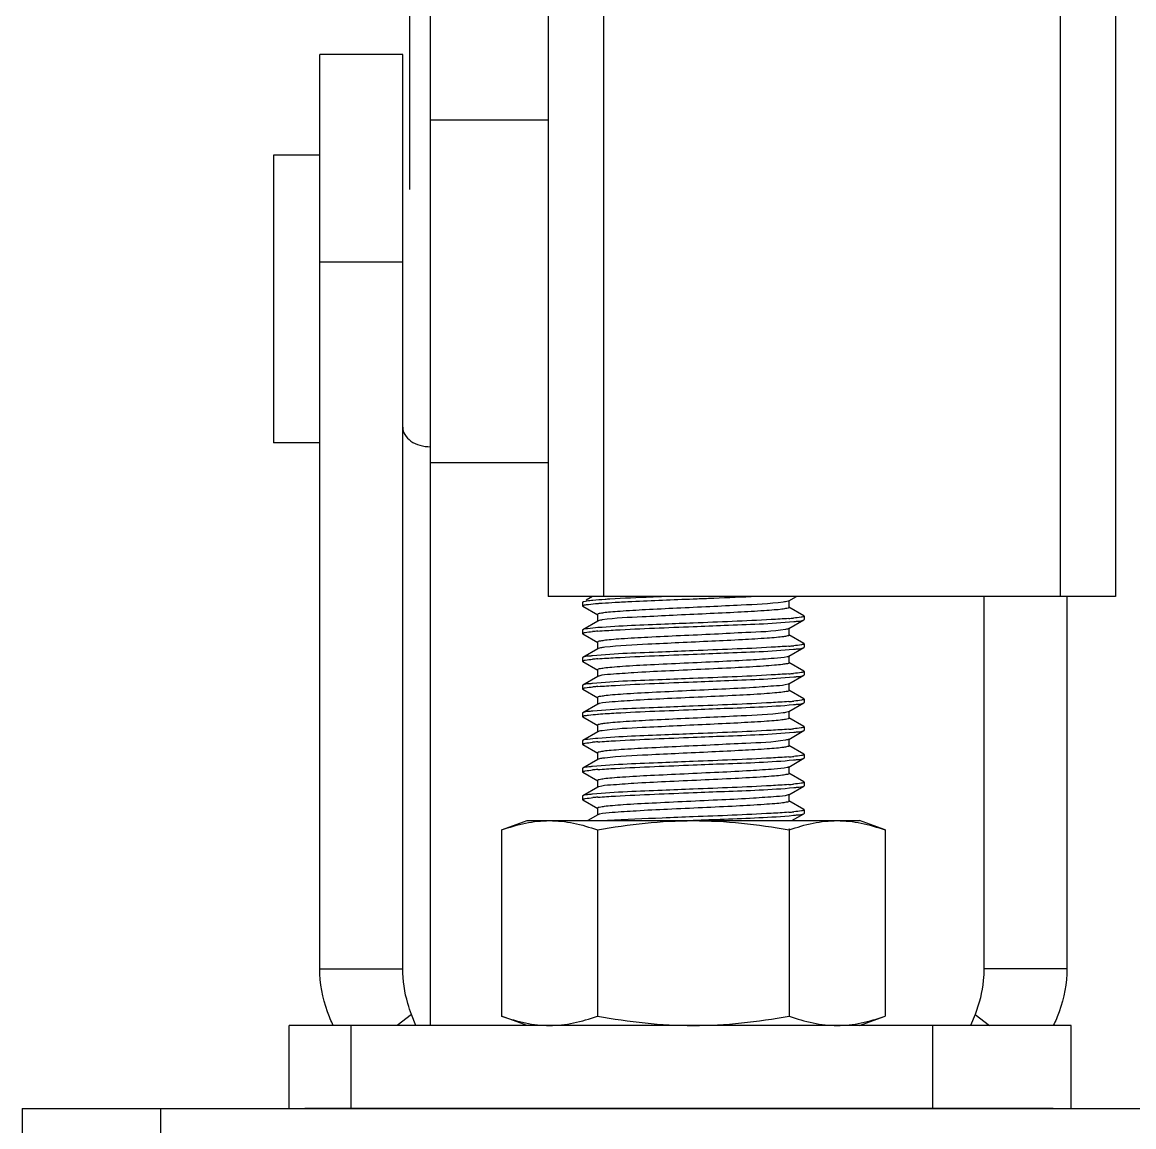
# Model space of a CAD drawing. Extents: x 27938 to 650306, y -92720 to 1524912.
# Drawn here: x 293412 to 294127, y 829415 to 830125 of the extents above; entities that cross this region are included whole.
import ezdxf

# ---------------------------------------------------------------- set-up
doc = ezdxf.new("R2010")
doc.units = 0
doc.header["$LTSCALE"] = 1000
doc.header["$MEASUREMENT"] = 0

msp = doc.modelspace()

# ---------------------------------------------------------------- linework, layer by layer
at = {"linetype": 'Continuous'}
for p, q in [((293661.02, 830017.12), (293661.02, 833030.77)), ((293749.99, 832715.18), (293749.99, 829755.57)), ((293785.58, 832715.18), (293785.58, 829755.57)), ((294079.2, 832715.18), (294079.2, 829755.57)), ((294114.79, 832715.18), (294114.79, 829755.57)), ((293674.37, 829479.72), (293674.37, 830553.69)), ((293603.19, 829516.23), (293603.19, 830103.94)), ((293656.57, 830103.94), (293603.19, 830103.94)), ((293656.57, 829516.23), (293656.57, 830103.94)), ((293749.99, 830061.7), (293674.37, 830061.7)), ((293603.19, 830039.21), (293573.4, 830039.21)), ((293656.57, 829970.48), (293603.19, 829970.48)), ((293603.19, 829854.28), (293573.4, 829854.28)), ((293749.99, 829841.46), (293674.37, 829841.46)), ((294114.79, 829755.57), (293749.99, 829755.57)), ((293772.41, 829751.99), (293772.24, 829751.79)), ((293778.6, 829755.57), (293774.57, 829753.24)), ((293904.77, 829752.68), (293909.77, 829755.57)), ((293904.97, 829748.45), (293904.97, 829752.9)), ((294030.26, 829755.57), (294030.26, 829516.23)), ((294083.65, 829755.57), (294083.65, 829516.23)), ((293772.24, 829751.79), (293772.24, 829749.57)), ((293772.41, 829749.37), (293772.24, 829749.57)), ((293772.41, 829749.37), (293782.06, 829743.78)), ((293781.88, 829751.06), (293782.38, 829751.1)), ((293914.43, 829743.09), (293904.77, 829748.68)), ((293782.06, 829739.78), (293772.41, 829734.19)), ((293781.87, 829744.01), (293781.87, 829739.56)), ((293904.77, 829734.88), (293914.43, 829740.47)), ((293914.43, 829743.09), (293914.6, 829742.89)), ((293914.43, 829740.47), (293914.6, 829740.67)), ((293914.6, 829742.89), (293914.6, 829740.67)), ((293772.41, 829734.19), (293772.24, 829734)), ((293772.24, 829734), (293772.24, 829731.77)), ((293772.41, 829731.58), (293772.24, 829731.77)), ((293772.41, 829731.58), (293782.06, 829725.99)), ((293914.43, 829725.29), (293904.77, 829730.88)), ((293904.97, 829730.66), (293904.97, 829735.11)), ((293781.87, 829726.21), (293781.87, 829721.76)), ((293914.43, 829725.29), (293914.6, 829725.1)), ((293914.6, 829725.1), (293914.6, 829722.87)), ((293772.41, 829716.4), (293772.24, 829716.2)), ((293772.24, 829716.2), (293772.24, 829713.98)), ((293782.06, 829721.99), (293772.41, 829716.4)), ((293782.33, 829722.11), (293782.06, 829721.99)), ((293904.77, 829717.09), (293914.43, 829722.68)), ((293904.97, 829712.86), (293904.97, 829717.31)), ((293914.43, 829722.68), (293914.6, 829722.87)), ((293772.41, 829713.78), (293772.24, 829713.98)), ((293772.41, 829713.78), (293782.06, 829708.19)), ((293914.43, 829707.5), (293904.77, 829713.09)), ((293782.06, 829704.19), (293772.41, 829698.6)), ((293781.87, 829708.42), (293781.87, 829703.97)), ((293904.77, 829699.29), (293914.43, 829704.88)), ((293914.43, 829707.5), (293914.6, 829707.3)), ((293914.43, 829704.88), (293914.6, 829705.08)), ((293914.6, 829707.3), (293914.6, 829705.08)), ((293772.41, 829698.6), (293772.24, 829698.41)), ((293772.24, 829698.41), (293772.24, 829696.18)), ((293772.41, 829695.99), (293772.24, 829696.18)), ((293772.41, 829695.99), (293782.06, 829690.4)), ((293904.77, 829699.29), (293904.42, 829699.14)), ((293914.43, 829689.7), (293904.77, 829695.29)), ((293904.97, 829695.07), (293904.97, 829699.52)), ((293781.87, 829690.62), (293781.87, 829686.17)), ((293914.43, 829689.7), (293914.6, 829689.51)), ((293914.6, 829689.51), (293914.6, 829687.28)), ((293772.41, 829680.81), (293772.24, 829680.61)), ((293772.24, 829680.61), (293772.24, 829678.39)), ((293782.06, 829686.4), (293772.41, 829680.81)), ((293904.77, 829681.5), (293914.43, 829687.09)), ((293904.97, 829677.27), (293904.97, 829681.72)), ((293914.43, 829687.09), (293914.6, 829687.28)), ((293772.41, 829678.19), (293772.24, 829678.39)), ((293772.41, 829678.19), (293782.06, 829672.6)), ((293781.88, 829679.88), (293782.38, 829679.92)), ((293914.43, 829671.91), (293904.77, 829677.5)), ((293782.06, 829668.6), (293772.41, 829663.01)), ((293781.87, 829672.83), (293781.87, 829668.38)), ((293904.77, 829663.7), (293914.43, 829669.29)), ((293914.43, 829671.91), (293914.6, 829671.71)), ((293914.43, 829669.29), (293914.6, 829669.49)), ((293914.6, 829671.71), (293914.6, 829669.49)), ((293772.41, 829663.01), (293772.24, 829662.82)), ((293772.24, 829662.82), (293772.24, 829660.59)), ((293772.41, 829660.4), (293772.24, 829660.59)), ((293772.41, 829660.4), (293782.06, 829654.81)), ((293914.43, 829654.11), (293904.77, 829659.7)), ((293904.97, 829659.48), (293904.97, 829663.93)), ((293781.87, 829655.03), (293781.87, 829650.58)), ((293914.43, 829654.11), (293914.6, 829653.92)), ((293914.6, 829653.92), (293914.6, 829651.69)), ((293772.41, 829645.22), (293772.24, 829645.02)), ((293772.24, 829645.02), (293772.24, 829642.8)), ((293782.06, 829650.81), (293772.41, 829645.22)), ((293782.33, 829650.93), (293782.06, 829650.81)), ((293904.77, 829645.91), (293914.43, 829651.5)), ((293904.97, 829641.68), (293904.97, 829646.13)), ((293914.43, 829651.5), (293914.6, 829651.69)), ((293772.41, 829642.6), (293772.24, 829642.8)), ((293772.41, 829642.6), (293782.06, 829637.01)), ((293914.43, 829636.32), (293904.77, 829641.91)), ((293782.06, 829633.01), (293772.41, 829627.42)), ((293781.87, 829637.24), (293781.87, 829632.79)), ((293904.77, 829628.11), (293914.43, 829633.7)), ((293914.43, 829636.32), (293914.6, 829636.12)), ((293914.43, 829633.7), (293914.6, 829633.9)), ((293914.6, 829636.12), (293914.6, 829633.9)), ((293772.41, 829627.42), (293772.24, 829627.23)), ((293772.24, 829627.23), (293772.24, 829625)), ((293772.41, 829624.81), (293772.24, 829625)), ((293772.41, 829624.81), (293782.06, 829619.22)), ((293904.77, 829628.11), (293904.42, 829627.96)), ((293914.43, 829618.52), (293904.77, 829624.11)), ((293904.97, 829623.89), (293904.97, 829628.34)), ((293781.87, 829619.44), (293781.87, 829614.99)), ((293914.43, 829618.52), (293914.6, 829618.33)), ((293914.43, 829615.91), (293914.6, 829616.1)), ((293914.6, 829618.33), (293914.6, 829616.1)), ((293720.13, 829605.42), (293736.65, 829611.43)), ((293736.65, 829611.43), (293950.19, 829611.43)), ((293782.06, 829615.22), (293775.53, 829611.43)), ((293906.7, 829611.43), (293914.43, 829615.91)), ((293966.7, 829605.42), (293950.19, 829611.43)), ((293720.13, 829605.42), (293720.13, 829485.76)), ((293781.77, 829605.42), (293781.77, 829485.76)), ((293905.06, 829605.42), (293905.06, 829485.76)), ((293966.7, 829605.42), (293966.7, 829485.76)), ((293603.19, 829516.23), (293656.57, 829516.23)), ((294083.65, 829516.23), (294030.26, 829516.23)), ((293662.25, 829486.81), (293652.99, 829479.77)), ((293665.09, 829479.72), (293662.25, 829486.81)), ((293736.65, 829479.75), (293720.13, 829485.76)), ((293950.19, 829479.75), (293966.7, 829485.76)), ((294024.59, 829486.8), (294021.75, 829479.72)), ((294024.59, 829486.8), (294033.85, 829479.76)), ((294086.32, 829479.75), (293583.62, 829479.75)), ((293583.62, 829426.37), (293583.62, 829479.75)), ((293623.3, 829426.37), (293623.3, 829479.75)), ((293997.35, 829426.37), (293997.35, 829479.75)), ((294086.32, 829426.37), (294086.32, 829479.75)), ((293411.89, 829426.37), (293411.89, 829319.6)), ((293411.89, 829426.37), (294138.47, 829426.37)), ((293500.86, 829426.37), (293500.86, 829319.6))]:
    msp.add_line(p, q, dxfattribs=at)
msp.add_line((293573.4, 830039.21), (293573.4, 829854.28))
at = {"color": 7}
msp.add_line((294074.75, 829426.37), (293593.64, 829426.37), dxfattribs=at)
at = {"linetype": 'Continuous'}
for centre, radius, start, end in [((293888.75, 829947.49), 206.72, 274.45949, 275.27319), ((293797.13, 829538.62), 195.24, 94.44665, 95.44856), ((293889.15, 829924.85), 201.86, 274.45708, 275.34311), ((293797.25, 829519.39), 196.68, 94.45208, 95.42243), ((293889.11, 829907.51), 202.32, 274.45721, 275.33727), ((293797.64, 829496.9), 201.39, 94.4567, 95.35017), ((293903.08, 829703.03), 4.11, 287.90929, 289.04387), ((293889.34, 829887.04), 199.64, 274.45618, 275.37567), ((293785.24, 829677.43), 9.56, 103.46037, 104.3304), ((293888.75, 829876.31), 206.72, 274.45949, 275.27319), ((293797.13, 829467.44), 195.24, 94.44665, 95.44856), ((293889.15, 829853.67), 201.86, 274.45708, 275.34311), ((293797.25, 829448.21), 196.68, 94.45208, 95.42243), ((293889.11, 829836.33), 202.32, 274.45721, 275.33727), ((293797.64, 829425.72), 201.39, 94.4567, 95.35017), ((293903.08, 829631.85), 4.11, 287.90929, 289.04387), ((293889.34, 829815.86), 199.64, 274.45618, 275.37567), ((293785.24, 829606.25), 9.56, 103.46037, 104.3304)]:
    msp.add_arc(centre, radius, start, end, dxfattribs=at)
for points, knots in [([(293656.57, 829864.41), (293656.57, 829862.74), (293657.65, 829859.16), (293661.8, 829855.06), (293667.62, 829852.43), (293672.07, 829851.83), (293674.37, 829851.83)], [0, 0, 0, 0, 0.209483, 0.444656, 0.71201, 1, 1, 1, 1]), ([(293773.03, 829752.21), (293772.9, 829752.18), (293772.69, 829752.12), (293772.49, 829752.03), (293772.41, 829751.99)], [0, 0, 0, 0, 0.580864, 1, 1, 1, 1]), ([(293778.87, 829753.02), (293778.21, 829752.96), (293776.25, 829752.75), (293774.29, 829752.55), (293773.03, 829752.21)], [0, 0, 0, 0, 0.336916, 1, 1, 1, 1]), ([(293789.8, 829753.82), (293788.74, 829753.76), (293785.09, 829753.53), (293781.45, 829753.27), (293778.87, 829753.02)], [0, 0, 0, 0, 0.289976, 1, 1, 1, 1]), ([(293901.25, 829751.91), (293892.29, 829750.71), (293876.52, 829750.1), (293853.68, 829748.9), (293833.15, 829748), (293813.91, 829747.06), (293799.6, 829746.27), (293790.73, 829745.54), (293785.96, 829745.13), (293783.69, 829744.62), (293781.87, 829744.36), (293781.87, 829744.01)], [0, 0, 0, 0, 0.226556, 0.394464, 0.573122, 0.741029, 0.877994, 0.929534, 0.967621, 0.99116, 1, 1, 1, 1]), ([(293826.78, 829755.57), (293823.3, 829755.43), (293810.97, 829754.91), (293798.64, 829754.36), (293789.8, 829753.82)], [0, 0, 0, 0, 0.282306, 1, 1, 1, 1]), ([(293793.16, 829751.8), (293796.75, 829752), (293813.5, 829752.84), (293830.26, 829753.49), (293843.42, 829754.02)], [0, 0, 0, 0, 0.214557, 1, 1, 1, 1]), ([(293843.42, 829754.02), (293846.67, 829754.14), (293859.07, 829754.64), (293871.47, 829755.15), (293880.62, 829755.57)], [0, 0, 0, 0, 0.261922, 1, 1, 1, 1]), ([(293904.77, 829752.68), (293904.62, 829752.59), (293903.48, 829752.2), (293902.28, 829752.05), (293901.25, 829751.91)], [0, 0, 0, 0, 0.140461, 1, 1, 1, 1]), ([(293772.24, 829749.57), (293772.24, 829749.65), (293773.07, 829750.25), (293773.91, 829750.19), (293774.69, 829750.31)], [0, 0, 0, 0, 0.092798, 1, 1, 1, 1]), ([(293774.69, 829750.31), (293775.15, 829750.38), (293777.53, 829750.7), (293779.94, 829750.9), (293781.88, 829751.06)], [0, 0, 0, 0, 0.190958, 1, 1, 1, 1]), ([(293782.38, 829751.1), (293783.17, 829751.16), (293786.76, 829751.42), (293790.36, 829751.64), (293793.16, 829751.8)], [0, 0, 0, 0, 0.220114, 1, 1, 1, 1]), ([(293904.92, 829748.34), (293904.61, 829747.98), (293902.88, 829747.78), (293899.89, 829747.21), (293894.94, 829746.82), (293885.56, 829746.08), (293870.94, 829745.31), (293851.42, 829744.36), (293830.9, 829743.47), (293808.6, 829742.24), (293793.33, 829741.72), (293784.81, 829740.44)], [0, 0, 0, 0, 0.011937, 0.038615, 0.07957, 0.133598, 0.274096, 0.443272, 0.620779, 0.785256, 1, 1, 1, 1]), ([(293904.97, 829748.45), (293904.97, 829748.44), (293904.96, 829748.4), (293904.93, 829748.36), (293904.92, 829748.34)], [0, 0, 0, 0, 0.463467, 1, 1, 1, 1]), ([(293784.81, 829740.44), (293784.48, 829740.39), (293783.56, 829740.22), (293782.59, 829740.09), (293782.07, 829739.78)], [0, 0, 0, 0, 0.353551, 1, 1, 1, 1]), ([(293843.42, 829738.44), (293837.33, 829738.2), (293816.88, 829737.36), (293796.42, 829736.63), (293782.09, 829735.5)], [0, 0, 0, 0, 0.297814, 1, 1, 1, 1]), ([(293904.82, 829741.39), (293901.05, 829741.1), (293880.59, 829739.86), (293860.11, 829739.11), (293843.42, 829738.44)], [0, 0, 0, 0, 0.184619, 1, 1, 1, 1]), ([(293843.42, 829736.22), (293850.06, 829736.48), (293871.58, 829737.4), (293893.13, 829738.04), (293907.95, 829739.44)], [0, 0, 0, 0, 0.308711, 1, 1, 1, 1]), ([(293913.76, 829742.46), (293913.44, 829742.38), (293911.45, 829741.99), (293909.43, 829741.8), (293907.75, 829741.64)], [0, 0, 0, 0, 0.163149, 1, 1, 1, 1]), ([(293907.95, 829739.44), (293908.78, 829739.51), (293910.91, 829739.81), (293913.25, 829739.79), (293914.43, 829740.47)], [0, 0, 0, 0, 0.379419, 1, 1, 1, 1]), ([(293914.6, 829742.89), (293914.6, 829742.79), (293914.25, 829742.58), (293913.97, 829742.51), (293913.76, 829742.46)], [0, 0, 0, 0, 0.312916, 1, 1, 1, 1]), ([(293772.24, 829731.77), (293772.24, 829731.86), (293772.53, 829732.06), (293772.78, 829732.12), (293772.96, 829732.18)], [0, 0, 0, 0, 0.319044, 1, 1, 1, 1]), ([(293782.09, 829735.5), (293779.87, 829735.33), (293776.71, 829734.89), (293773.3, 829734.71), (293772.41, 829734.19)], [0, 0, 0, 0, 0.683777, 1, 1, 1, 1]), ([(293772.96, 829732.18), (293773.26, 829732.26), (293775.12, 829732.64), (293777.01, 829732.82), (293778.59, 829732.98)], [0, 0, 0, 0, 0.160861, 1, 1, 1, 1]), ([(293902.71, 829734.34), (293894.32, 829732.9), (293878.98, 829732.5), (293856.46, 829731.21), (293835.43, 829730.31), (293815.48, 829729.34), (293800.52, 829728.54), (293791.22, 829727.79), (293786.18, 829727.37), (293783.8, 829726.84), (293781.87, 829726.58), (293781.87, 829726.21)], [0, 0, 0, 0, 0.210773, 0.377666, 0.558838, 0.731273, 0.873076, 0.926648, 0.966309, 0.990838, 1, 1, 1, 1]), ([(293781.99, 829733.27), (293785.76, 829733.57), (293806.23, 829734.81), (293826.71, 829735.56), (293843.42, 829736.22)], [0, 0, 0, 0, 0.184504, 1, 1, 1, 1]), ([(293904.97, 829730.66), (293904.96, 829730.32), (293903.2, 829730.05), (293900.98, 829729.55), (293896.34, 829729.14), (293887.69, 829728.43), (293873.7, 829727.65), (293854.83, 829726.72), (293834.56, 829725.83), (293811.61, 829724.65), (293795.65, 829723.98), (293786.44, 829722.86)], [0, 0, 0, 0, 0.008683, 0.031763, 0.069103, 0.119686, 0.254361, 0.420111, 0.597552, 0.765912, 1, 1, 1, 1]), ([(293904.77, 829734.88), (293904.54, 829734.75), (293903.84, 829734.55), (293903.15, 829734.41), (293902.71, 829734.34)], [0, 0, 0, 0, 0.374139, 1, 1, 1, 1]), ([(293904.84, 829723.6), (293901.07, 829723.3), (293880.61, 829722.06), (293860.12, 829721.31), (293843.42, 829720.65)], [0, 0, 0, 0, 0.184538, 1, 1, 1, 1]), ([(293913.87, 829724.69), (293913.56, 829724.61), (293911.61, 829724.21), (293909.62, 829724.02), (293907.95, 829723.86)], [0, 0, 0, 0, 0.159502, 1, 1, 1, 1]), ([(293914.6, 829725.1), (293914.6, 829725.01), (293914.3, 829724.81), (293914.06, 829724.75), (293913.87, 829724.69)], [0, 0, 0, 0, 0.318137, 1, 1, 1, 1]), ([(293778.59, 829717.41), (293777.8, 829717.33), (293775.76, 829717.04), (293773.53, 829717.05), (293772.41, 829716.4)], [0, 0, 0, 0, 0.378482, 1, 1, 1, 1]), ([(293843.42, 829720.65), (293836.72, 829720.38), (293815.11, 829719.46), (293793.45, 829718.84), (293778.59, 829717.41)], [0, 0, 0, 0, 0.309919, 1, 1, 1, 1]), ([(293903.81, 829716.76), (293901.09, 829716.11), (293893.15, 829715.56), (293878.55, 829714.5), (293859.18, 829713.6), (293837.71, 829712.61), (293817.06, 829711.63), (293801.47, 829710.81), (293791.71, 829710.04), (293786.41, 829709.61), (293783.91, 829709.05), (293781.87, 829708.8), (293781.87, 829708.42)], [0, 0, 0, 0, 0.068576, 0.194029, 0.359725, 0.543506, 0.720761, 0.867753, 0.923531, 0.964877, 0.99049, 1, 1, 1, 1]), ([(293781.98, 829715.48), (293785.75, 829715.77), (293806.22, 829717.01), (293826.71, 829717.76), (293843.42, 829718.43)], [0, 0, 0, 0, 0.184493, 1, 1, 1, 1]), ([(293786.44, 829722.86), (293785.97, 829722.8), (293784.59, 829722.61), (293783.19, 829722.43), (293782.33, 829722.11)], [0, 0, 0, 0, 0.341642, 1, 1, 1, 1]), ([(293843.42, 829718.43), (293850.06, 829718.69), (293871.57, 829719.61), (293893.11, 829720.24), (293907.93, 829721.64)], [0, 0, 0, 0, 0.308641, 1, 1, 1, 1]), ([(293904.77, 829717.09), (293904.65, 829717.02), (293904.33, 829716.9), (293904.01, 829716.81), (293903.81, 829716.76)], [0, 0, 0, 0, 0.406881, 1, 1, 1, 1]), ([(293907.93, 829721.64), (293908.76, 829721.72), (293910.91, 829722.02), (293913.25, 829722), (293914.43, 829722.68)], [0, 0, 0, 0, 0.379512, 1, 1, 1, 1]), ([(293772.24, 829713.98), (293772.24, 829714.07), (293772.53, 829714.26), (293772.78, 829714.33), (293772.97, 829714.38)], [0, 0, 0, 0, 0.318595, 1, 1, 1, 1]), ([(293772.97, 829714.38), (293773.26, 829714.47), (293775.15, 829714.85), (293777.06, 829715.04), (293778.66, 829715.19)], [0, 0, 0, 0, 0.160696, 1, 1, 1, 1]), ([(293904.96, 829712.86), (293904.96, 829712.47), (293902.87, 829712.23), (293900.3, 829711.65), (293894.87, 829711.23), (293884.89, 829710.44), (293868.97, 829709.61), (293847.98, 829708.62), (293826.31, 829707.61), (293806.96, 829706.73), (293792.73, 829705.59), (293785.08, 829705.14), (293782.61, 829704.41)], [0, 0, 0, 0, 0.009703, 0.035887, 0.07813, 0.135078, 0.284815, 0.464601, 0.649729, 0.81476, 0.937049, 1, 1, 1, 1]), ([(293843.42, 829702.85), (293836.73, 829702.59), (293815.14, 829701.67), (293793.52, 829701.04), (293778.66, 829699.62)], [0, 0, 0, 0, 0.309586, 1, 1, 1, 1]), ([(293782.61, 829704.41), (293782.5, 829704.37), (293782.32, 829704.31), (293782.14, 829704.23), (293782.06, 829704.19)], [0, 0, 0, 0, 0.569522, 1, 1, 1, 1]), ([(293904.84, 829705.8), (293901.07, 829705.51), (293880.6, 829704.27), (293860.12, 829703.52), (293843.42, 829702.85)], [0, 0, 0, 0, 0.184553, 1, 1, 1, 1]), ([(293843.42, 829700.63), (293850.08, 829700.9), (293871.62, 829701.82), (293893.21, 829702.45), (293908.04, 829703.85)], [0, 0, 0, 0, 0.309073, 1, 1, 1, 1]), ([(293913.78, 829706.87), (293913.47, 829706.79), (293911.53, 829706.41), (293909.57, 829706.22), (293907.93, 829706.07)], [0, 0, 0, 0, 0.163341, 1, 1, 1, 1]), ([(293908.04, 829703.85), (293908.86, 829703.93), (293910.96, 829704.23), (293913.27, 829704.21), (293914.43, 829704.88)], [0, 0, 0, 0, 0.379133, 1, 1, 1, 1]), ([(293914.6, 829707.3), (293914.59, 829707.2), (293914.26, 829707), (293913.99, 829706.93), (293913.78, 829706.87)], [0, 0, 0, 0, 0.314295, 1, 1, 1, 1]), ([(293772.24, 829696.18), (293772.24, 829696.28), (293772.56, 829696.48), (293772.82, 829696.55), (293773.03, 829696.6)], [0, 0, 0, 0, 0.315177, 1, 1, 1, 1]), ([(293778.66, 829699.62), (293777.87, 829699.54), (293775.8, 829699.25), (293773.54, 829699.26), (293772.41, 829698.6)], [0, 0, 0, 0, 0.378727, 1, 1, 1, 1]), ([(293773.03, 829696.6), (293773.34, 829696.69), (293775.27, 829697.07), (293777.23, 829697.26), (293778.87, 829697.41)], [0, 0, 0, 0, 0.16229, 1, 1, 1, 1]), ([(293904.34, 829699.11), (293901.96, 829698.34), (293894.39, 829697.95), (293880.29, 829696.76), (293860.96, 829695.9), (293839.23, 829694.88), (293818.12, 829693.89), (293802.1, 829693.05), (293792.05, 829692.27), (293786.57, 829691.84), (293783.99, 829691.26), (293781.87, 829691.02), (293781.87, 829690.62)], [0, 0, 0, 0, 0.061098, 0.182334, 0.347135, 0.532706, 0.713328, 0.863975, 0.921317, 0.963856, 0.990226, 1, 1, 1, 1]), ([(293781.99, 829697.68), (293785.77, 829697.98), (293806.23, 829699.22), (293826.72, 829699.97), (293843.42, 829700.63)], [0, 0, 0, 0, 0.184541, 1, 1, 1, 1]), ([(293904.96, 829695.07), (293904.97, 829694.68), (293902.92, 829694.44), (293900.42, 829693.87), (293895.12, 829693.45), (293885.36, 829692.68), (293869.76, 829691.86), (293849.11, 829690.88), (293827.63, 829689.89), (293808.27, 829688.98), (293793.67, 829687.92), (293785.74, 829687.37), (293783.02, 829686.72)], [0, 0, 0, 0, 0.009517, 0.035128, 0.076492, 0.132277, 0.279305, 0.456588, 0.640385, 0.806077, 0.931494, 1, 1, 1, 1]), ([(293904.85, 829688.01), (293901.08, 829687.71), (293880.61, 829686.47), (293860.12, 829685.72), (293843.42, 829685.06)], [0, 0, 0, 0, 0.184509, 1, 1, 1, 1]), ([(293913.89, 829689.11), (293913.59, 829689.02), (293911.65, 829688.63), (293909.69, 829688.44), (293908.04, 829688.28)], [0, 0, 0, 0, 0.159053, 1, 1, 1, 1]), ([(293914.6, 829689.51), (293914.6, 829689.42), (293914.31, 829689.23), (293914.07, 829689.16), (293913.89, 829689.11)], [0, 0, 0, 0, 0.319254, 1, 1, 1, 1]), ([(293778.87, 829681.84), (293778.04, 829681.77), (293775.91, 829681.47), (293773.58, 829681.49), (293772.41, 829680.81)], [0, 0, 0, 0, 0.379378, 1, 1, 1, 1]), ([(293843.42, 829685.06), (293836.77, 829684.8), (293815.25, 829683.88), (293793.69, 829683.24), (293778.87, 829681.84)], [0, 0, 0, 0, 0.308784, 1, 1, 1, 1]), ([(293901.25, 829680.73), (293892.29, 829679.53), (293876.52, 829678.92), (293853.68, 829677.72), (293833.15, 829676.82), (293813.91, 829675.88), (293799.6, 829675.09), (293790.73, 829674.36), (293785.96, 829673.95), (293783.69, 829673.44), (293781.87, 829673.18), (293781.87, 829672.83)], [0, 0, 0, 0, 0.226556, 0.394464, 0.573122, 0.741029, 0.877994, 0.929534, 0.967621, 0.99116, 1, 1, 1, 1]), ([(293782.88, 829686.69), (293782.71, 829686.64), (293782.44, 829686.56), (293782.17, 829686.46), (293782.07, 829686.4)], [0, 0, 0, 0, 0.585672, 1, 1, 1, 1]), ([(293782.38, 829679.92), (293786.16, 829680.21), (293806.49, 829681.43), (293826.85, 829682.18), (293843.42, 829682.84)], [0, 0, 0, 0, 0.186017, 1, 1, 1, 1]), ([(293843.42, 829682.84), (293850.02, 829683.1), (293871.47, 829684.01), (293892.95, 829684.66), (293907.75, 829686.03)], [0, 0, 0, 0, 0.307895, 1, 1, 1, 1]), ([(293904.77, 829681.5), (293904.62, 829681.41), (293903.48, 829681.02), (293902.28, 829680.87), (293901.25, 829680.73)], [0, 0, 0, 0, 0.140461, 1, 1, 1, 1]), ([(293907.75, 829686.03), (293908.6, 829686.11), (293910.8, 829686.42), (293913.22, 829686.39), (293914.43, 829687.09)], [0, 0, 0, 0, 0.380051, 1, 1, 1, 1]), ([(293772.24, 829678.39), (293772.24, 829678.47), (293773.07, 829679.07), (293773.91, 829679.01), (293774.69, 829679.13)], [0, 0, 0, 0, 0.092798, 1, 1, 1, 1]), ([(293774.69, 829679.13), (293775.15, 829679.2), (293777.53, 829679.52), (293779.94, 829679.72), (293781.88, 829679.88)], [0, 0, 0, 0, 0.190958, 1, 1, 1, 1]), ([(293904.92, 829677.16), (293904.61, 829676.8), (293902.88, 829676.6), (293899.89, 829676.03), (293894.94, 829675.64), (293885.56, 829674.9), (293870.94, 829674.13), (293851.42, 829673.18), (293830.9, 829672.29), (293808.6, 829671.06), (293793.33, 829670.54), (293784.81, 829669.26)], [0, 0, 0, 0, 0.011937, 0.038615, 0.07957, 0.133598, 0.274096, 0.443272, 0.620779, 0.785256, 1, 1, 1, 1]), ([(293904.97, 829677.27), (293904.97, 829677.26), (293904.96, 829677.22), (293904.93, 829677.18), (293904.92, 829677.16)], [0, 0, 0, 0, 0.463467, 1, 1, 1, 1]), ([(293784.81, 829669.26), (293784.48, 829669.21), (293783.56, 829669.04), (293782.59, 829668.91), (293782.07, 829668.6)], [0, 0, 0, 0, 0.353551, 1, 1, 1, 1]), ([(293843.42, 829667.26), (293837.33, 829667.02), (293816.88, 829666.18), (293796.42, 829665.45), (293782.09, 829664.32)], [0, 0, 0, 0, 0.297814, 1, 1, 1, 1]), ([(293904.82, 829670.21), (293901.05, 829669.92), (293880.59, 829668.68), (293860.11, 829667.93), (293843.42, 829667.26)], [0, 0, 0, 0, 0.184619, 1, 1, 1, 1]), ([(293843.42, 829665.04), (293850.06, 829665.3), (293871.58, 829666.22), (293893.13, 829666.86), (293907.95, 829668.26)], [0, 0, 0, 0, 0.308711, 1, 1, 1, 1]), ([(293913.76, 829671.28), (293913.44, 829671.2), (293911.45, 829670.81), (293909.43, 829670.62), (293907.75, 829670.46)], [0, 0, 0, 0, 0.163149, 1, 1, 1, 1]), ([(293907.95, 829668.26), (293908.78, 829668.33), (293910.91, 829668.63), (293913.25, 829668.61), (293914.43, 829669.29)], [0, 0, 0, 0, 0.379419, 1, 1, 1, 1]), ([(293914.6, 829671.71), (293914.6, 829671.61), (293914.25, 829671.4), (293913.97, 829671.33), (293913.76, 829671.28)], [0, 0, 0, 0, 0.312916, 1, 1, 1, 1]), ([(293772.24, 829660.59), (293772.24, 829660.68), (293772.53, 829660.88), (293772.78, 829660.94), (293772.96, 829661)], [0, 0, 0, 0, 0.319044, 1, 1, 1, 1]), ([(293782.09, 829664.32), (293779.87, 829664.15), (293776.71, 829663.71), (293773.3, 829663.53), (293772.41, 829663.01)], [0, 0, 0, 0, 0.683777, 1, 1, 1, 1]), ([(293772.96, 829661), (293773.26, 829661.08), (293775.12, 829661.46), (293777.01, 829661.64), (293778.59, 829661.8)], [0, 0, 0, 0, 0.160861, 1, 1, 1, 1]), ([(293902.71, 829663.16), (293894.32, 829661.72), (293878.98, 829661.32), (293856.46, 829660.03), (293835.43, 829659.13), (293815.48, 829658.16), (293800.52, 829657.36), (293791.22, 829656.61), (293786.18, 829656.19), (293783.8, 829655.66), (293781.87, 829655.4), (293781.87, 829655.03)], [0, 0, 0, 0, 0.210773, 0.377666, 0.558838, 0.731273, 0.873076, 0.926648, 0.966309, 0.990838, 1, 1, 1, 1]), ([(293781.99, 829662.09), (293785.76, 829662.39), (293806.23, 829663.63), (293826.71, 829664.38), (293843.42, 829665.04)], [0, 0, 0, 0, 0.184504, 1, 1, 1, 1]), ([(293904.97, 829659.48), (293904.96, 829659.14), (293903.2, 829658.87), (293900.98, 829658.37), (293896.34, 829657.96), (293887.69, 829657.25), (293873.7, 829656.47), (293854.83, 829655.54), (293834.56, 829654.65), (293811.61, 829653.47), (293795.65, 829652.8), (293786.44, 829651.68)], [0, 0, 0, 0, 0.008683, 0.031763, 0.069103, 0.119686, 0.254361, 0.420111, 0.597552, 0.765912, 1, 1, 1, 1]), ([(293904.77, 829663.7), (293904.54, 829663.57), (293903.84, 829663.37), (293903.15, 829663.23), (293902.71, 829663.16)], [0, 0, 0, 0, 0.374139, 1, 1, 1, 1]), ([(293904.84, 829652.42), (293901.07, 829652.12), (293880.61, 829650.88), (293860.12, 829650.13), (293843.42, 829649.47)], [0, 0, 0, 0, 0.184538, 1, 1, 1, 1]), ([(293913.87, 829653.51), (293913.56, 829653.43), (293911.61, 829653.03), (293909.62, 829652.84), (293907.95, 829652.68)], [0, 0, 0, 0, 0.159502, 1, 1, 1, 1]), ([(293914.6, 829653.92), (293914.6, 829653.83), (293914.3, 829653.63), (293914.06, 829653.57), (293913.87, 829653.51)], [0, 0, 0, 0, 0.318137, 1, 1, 1, 1]), ([(293778.59, 829646.23), (293777.8, 829646.15), (293775.76, 829645.86), (293773.53, 829645.87), (293772.41, 829645.22)], [0, 0, 0, 0, 0.378482, 1, 1, 1, 1]), ([(293843.42, 829649.47), (293836.72, 829649.2), (293815.11, 829648.28), (293793.45, 829647.66), (293778.59, 829646.23)], [0, 0, 0, 0, 0.309919, 1, 1, 1, 1]), ([(293903.81, 829645.58), (293901.09, 829644.93), (293893.15, 829644.38), (293878.55, 829643.32), (293859.18, 829642.42), (293837.71, 829641.43), (293817.06, 829640.45), (293801.47, 829639.63), (293791.71, 829638.86), (293786.41, 829638.43), (293783.91, 829637.87), (293781.87, 829637.62), (293781.87, 829637.24)], [0, 0, 0, 0, 0.068576, 0.194029, 0.359725, 0.543506, 0.720761, 0.867753, 0.923531, 0.964877, 0.99049, 1, 1, 1, 1]), ([(293781.98, 829644.3), (293785.75, 829644.59), (293806.22, 829645.83), (293826.71, 829646.58), (293843.42, 829647.25)], [0, 0, 0, 0, 0.184493, 1, 1, 1, 1]), ([(293786.44, 829651.68), (293785.97, 829651.62), (293784.59, 829651.43), (293783.19, 829651.25), (293782.33, 829650.93)], [0, 0, 0, 0, 0.341642, 1, 1, 1, 1]), ([(293843.42, 829647.25), (293850.06, 829647.51), (293871.57, 829648.43), (293893.11, 829649.06), (293907.93, 829650.46)], [0, 0, 0, 0, 0.308641, 1, 1, 1, 1]), ([(293904.77, 829645.91), (293904.65, 829645.84), (293904.33, 829645.72), (293904.01, 829645.63), (293903.81, 829645.58)], [0, 0, 0, 0, 0.406881, 1, 1, 1, 1]), ([(293907.93, 829650.46), (293908.76, 829650.54), (293910.91, 829650.84), (293913.25, 829650.82), (293914.43, 829651.5)], [0, 0, 0, 0, 0.379512, 1, 1, 1, 1]), ([(293772.24, 829642.8), (293772.24, 829642.89), (293772.53, 829643.08), (293772.78, 829643.15), (293772.97, 829643.2)], [0, 0, 0, 0, 0.318595, 1, 1, 1, 1]), ([(293772.97, 829643.2), (293773.26, 829643.29), (293775.15, 829643.67), (293777.06, 829643.86), (293778.66, 829644.01)], [0, 0, 0, 0, 0.160696, 1, 1, 1, 1]), ([(293904.96, 829641.68), (293904.96, 829641.29), (293902.87, 829641.05), (293900.3, 829640.47), (293894.87, 829640.05), (293884.89, 829639.26), (293868.97, 829638.43), (293847.98, 829637.44), (293826.31, 829636.43), (293806.96, 829635.55), (293792.73, 829634.41), (293785.08, 829633.96), (293782.61, 829633.23)], [0, 0, 0, 0, 0.009703, 0.035887, 0.07813, 0.135078, 0.284815, 0.464601, 0.649729, 0.81476, 0.937049, 1, 1, 1, 1]), ([(293843.42, 829631.68), (293836.73, 829631.41), (293815.14, 829630.49), (293793.52, 829629.86), (293778.66, 829628.44)], [0, 0, 0, 0, 0.309586, 1, 1, 1, 1]), ([(293782.61, 829633.23), (293782.5, 829633.19), (293782.32, 829633.13), (293782.14, 829633.05), (293782.06, 829633.01)], [0, 0, 0, 0, 0.569522, 1, 1, 1, 1]), ([(293904.84, 829634.62), (293901.07, 829634.33), (293880.6, 829633.09), (293860.12, 829632.34), (293843.42, 829631.68)], [0, 0, 0, 0, 0.184553, 1, 1, 1, 1]), ([(293843.42, 829629.45), (293850.08, 829629.72), (293871.62, 829630.64), (293893.21, 829631.27), (293908.04, 829632.67)], [0, 0, 0, 0, 0.309073, 1, 1, 1, 1]), ([(293913.78, 829635.69), (293913.47, 829635.61), (293911.53, 829635.23), (293909.57, 829635.04), (293907.93, 829634.89)], [0, 0, 0, 0, 0.163341, 1, 1, 1, 1]), ([(293908.04, 829632.67), (293908.86, 829632.75), (293910.96, 829633.05), (293913.27, 829633.03), (293914.43, 829633.7)], [0, 0, 0, 0, 0.379133, 1, 1, 1, 1]), ([(293914.6, 829636.12), (293914.59, 829636.02), (293914.26, 829635.82), (293913.99, 829635.75), (293913.78, 829635.69)], [0, 0, 0, 0, 0.314295, 1, 1, 1, 1]), ([(293772.24, 829625), (293772.24, 829625.1), (293772.56, 829625.3), (293772.82, 829625.37), (293773.03, 829625.42)], [0, 0, 0, 0, 0.315177, 1, 1, 1, 1]), ([(293778.66, 829628.44), (293777.87, 829628.36), (293775.8, 829628.07), (293773.54, 829628.08), (293772.41, 829627.42)], [0, 0, 0, 0, 0.378727, 1, 1, 1, 1]), ([(293773.03, 829625.42), (293773.34, 829625.51), (293775.27, 829625.89), (293777.23, 829626.08), (293778.87, 829626.23)], [0, 0, 0, 0, 0.16229, 1, 1, 1, 1]), ([(293904.34, 829627.93), (293901.96, 829627.16), (293894.39, 829626.77), (293880.29, 829625.58), (293860.96, 829624.72), (293839.23, 829623.7), (293818.12, 829622.71), (293802.1, 829621.87), (293792.05, 829621.09), (293786.57, 829620.66), (293783.99, 829620.08), (293781.87, 829619.84), (293781.87, 829619.44)], [0, 0, 0, 0, 0.061098, 0.182334, 0.347135, 0.532706, 0.713328, 0.863975, 0.921317, 0.963856, 0.990226, 1, 1, 1, 1]), ([(293781.99, 829626.5), (293785.77, 829626.8), (293806.23, 829628.04), (293826.72, 829628.79), (293843.42, 829629.45)], [0, 0, 0, 0, 0.184541, 1, 1, 1, 1]), ([(293904.96, 829623.89), (293904.97, 829623.5), (293902.92, 829623.26), (293900.42, 829622.69), (293895.12, 829622.27), (293885.36, 829621.5), (293869.76, 829620.68), (293849.11, 829619.7), (293827.63, 829618.71), (293808.27, 829617.8), (293793.67, 829616.74), (293785.74, 829616.19), (293783.02, 829615.54)], [0, 0, 0, 0, 0.009517, 0.035128, 0.076492, 0.132277, 0.279305, 0.456588, 0.640385, 0.806077, 0.931494, 1, 1, 1, 1]), ([(293904.85, 829616.83), (293901.08, 829616.53), (293880.61, 829615.29), (293860.12, 829614.54), (293843.42, 829613.88)], [0, 0, 0, 0, 0.184509, 1, 1, 1, 1]), ([(293913.89, 829617.93), (293913.59, 829617.84), (293911.65, 829617.45), (293909.69, 829617.26), (293908.04, 829617.1)], [0, 0, 0, 0, 0.159053, 1, 1, 1, 1]), ([(293914.6, 829618.33), (293914.6, 829618.24), (293914.31, 829618.05), (293914.07, 829617.98), (293913.89, 829617.93)], [0, 0, 0, 0, 0.319254, 1, 1, 1, 1]), ([(293720.13, 829605.42), (293725.13, 829607.24), (293735.23, 829610.27), (293745.77, 829611.43), (293750.95, 829611.43)], [0, 0, 0, 0, 0.506411, 1, 1, 1, 1]), ([(293750.95, 829611.43), (293756.14, 829611.43), (293766.67, 829610.27), (293776.77, 829607.24), (293781.77, 829605.42)], [0, 0, 0, 0, 0.493589, 1, 1, 1, 1]), ([(293782.88, 829615.51), (293782.71, 829615.46), (293782.44, 829615.38), (293782.17, 829615.28), (293782.07, 829615.22)], [0, 0, 0, 0, 0.585672, 1, 1, 1, 1]), ([(293843.42, 829613.88), (293836.77, 829613.62), (293818.4, 829612.83), (293800, 829612.25), (293788.29, 829611.43)], [0, 0, 0, 0, 0.3087844, 0.853737, 0.853737, 0.853737, 0.853737]), ([(293843.42, 829611.66), (293850.02, 829611.92), (293871.47, 829612.83), (293892.95, 829613.48), (293907.75, 829614.85)], [0, 0, 0, 0, 0.307895, 1, 1, 1, 1]), ([(293905.06, 829605.42), (293910.06, 829607.24), (293920.17, 829610.27), (293930.7, 829611.43), (293935.88, 829611.43)], [0, 0, 0, 0, 0.506411, 1, 1, 1, 1]), ([(293907.75, 829614.85), (293908.6, 829614.93), (293910.8, 829615.24), (293913.22, 829615.21), (293914.43, 829615.91)], [0, 0, 0, 0, 0.380051, 1, 1, 1, 1]), ([(293935.88, 829611.43), (293941.07, 829611.43), (293951.6, 829610.27), (293961.7, 829607.24), (293966.7, 829605.42)], [0, 0, 0, 0, 0.493589, 1, 1, 1, 1]), ([(293904.97, 829606.09), (293904.97, 829606.08), (293904.96, 829606.04), (293904.93, 829606), (293904.92, 829605.98)], [0, 0, 0, 0, 0.463467, 1, 1, 1, 1]), ([(293611.93, 829479.75), (293610.51, 829482.6), (293605.52, 829494.15), (293603.19, 829506.85), (293603.19, 829516.23)], [0, 0, 0, 0, 0.253543, 1, 1, 1, 1]), ([(293662.25, 829486.81), (293661.35, 829489.1), (293658.08, 829498.58), (293656.57, 829508.68), (293656.57, 829516.23)], [0, 0, 0, 0, 0.246008, 1, 1, 1, 1]), ([(294030.26, 829516.23), (294030.26, 829513.69), (294029.77, 829503.67), (294027.32, 829493.77), (294024.59, 829486.8)], [0, 0, 0, 0, 0.253697, 1, 1, 1, 1]), ([(294083.65, 829516.23), (294083.65, 829506.85), (294081.32, 829494.14), (294076.33, 829482.6), (294074.91, 829479.75)], [0, 0, 0, 0, 0.746457, 1, 1, 1, 1]), ([(293720.13, 829485.76), (293725.13, 829483.94), (293735.23, 829480.91), (293745.77, 829479.75), (293750.95, 829479.75)], [0, 0, 0, 0, 0.506411, 1, 1, 1, 1]), ([(293750.95, 829479.75), (293756.14, 829479.75), (293766.67, 829480.91), (293776.77, 829483.94), (293781.77, 829485.76)], [0, 0, 0, 0, 0.493589, 1, 1, 1, 1]), ([(293905.06, 829485.76), (293910.06, 829483.94), (293920.17, 829480.91), (293930.7, 829479.75), (293935.88, 829479.75)], [0, 0, 0, 0, 0.506411, 1, 1, 1, 1]), ([(293935.88, 829479.75), (293941.07, 829479.75), (293951.6, 829480.91), (293961.7, 829483.94), (293966.7, 829485.76)], [0, 0, 0, 0, 0.493589, 1, 1, 1, 1])]:
    msp.add_open_spline(points, degree=3, knots=knots, dxfattribs=at)
for points in [[(293781.77, 829605.42), (293802.09, 829609.12), (293822.77, 829611.43), (293843.42, 829611.43)], [(293837.79, 829611.43), (293839.67, 829611.51), (293841.54, 829611.58), (293843.42, 829611.66)], [(293843.42, 829611.43), (293864.06, 829611.43), (293884.75, 829609.12), (293905.06, 829605.42)], [(293781.77, 829485.76), (293802.09, 829482.07), (293822.77, 829479.75), (293843.42, 829479.75)], [(293843.42, 829479.75), (293864.06, 829479.75), (293884.75, 829482.07), (293905.06, 829485.76)]]:
    msp.add_open_spline(points, degree=3, dxfattribs=at)

doc.saveas('drawing.dxf')
